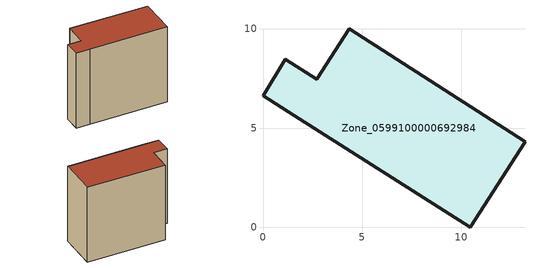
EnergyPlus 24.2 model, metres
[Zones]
Zone_0599100000692984
 floor ground (C_G): 4.35,10.01 13.21,4.31 10.46,0 1.55,5.66 0,6.62 1.13,8.47 2.72,7.46 z0
 wall outside (C_F): 2.72,7.46 1.13,8.47 0,6.62 1.55,5.66 10.46,0 13.21,4.31 4.35,10.01 2.72,7.46 z0:10.77
 roof outside (C_R): 13.21,4.31 4.35,10.01 2.72,7.46 1.13,8.47 0,6.62 1.55,5.66 10.46,0 z10.77
[BUILDING]
Pand.0599100000692984: North Axis=0; Terrain=City; Loads Convergence Tolerance Value=0.04; Temperature Convergence Tolerance Value=0.4; Solar Distribution=FullExterior; Maximum Number of Warmup Days=25; Minimum Number of Warmup Days=1
[Site:Location]
Rotterdam.The.Hague.AP_ZH_NLD Design_Conditions: Latitude=51.96; Longitude=4.45; Time Zone=1; Elevation=-4.5
[SITE:GROUNDTEMPERATURE:BUILDINGSURFACE]
18, 18, 18, 18, 18, 18, 18, 18, 18, 18, 18, 18
[MATERIAL] Thermal Absorptance=0.9; Solar Absorptance=0.7; Visible Absorptance=0.7
Name | Roughness | Thickness | Conductivity | Density | Specific Heat
G.TI.1946 | MediumSmooth | 0.15 | 1 | 540 | 1210
F.TI.1946 | Rough | 0.3 | 0.857143 | 1920 | 840
R.TI.1946 | MediumRough | 0.2 | 0.1 | 1500 | 1000
[CONSTRUCTION]
C_G: G.TI.1946
C_F: F.TI.1946
C_R: R.TI.1946
[ZONE]
Zone_0599100000692984: Type=1; Multiplier=1; Ceiling Height=Autocalculate; Volume=Autocalculate; Floor Area=autocalculate; Part of Total Floor Area=Yes
[ZONEINFILTRATION:DESIGNFLOWRATE]
Infil_Zone_0599100000692984: Zone or ZoneList or Space or SpaceList=Zone_0599100000692984; Schedule=AlwaysOn; Design Flow Rate Calculation Method=Flow/Area; Flow Rate per Floor Area=0.003; Constant Term Coefficient=1; Temperature Term Coefficient=0; Velocity Term Coefficient=0; Velocity Squared Term Coefficient=0
[HVACTEMPLATE:ZONE:IDEALLOADSAIRSYSTEM]
Zone_0599100000692984: Maximum Heating Supply Air Temperature=50; Minimum Cooling Supply Air Temperature=13; Maximum Heating Supply Air Humidity Ratio=0.0156; Minimum Cooling Supply Air Humidity Ratio=0.0077; Heating Limit=NoLimit; Cooling Limit=NoLimit; Dehumidification Control Type=ConstantSensibleHeatRatio; Cooling Sensible Heat Ratio=0.7; Dehumidification Setpoint=60; Humidification Control Type=None; Humidification Setpoint=30; Outdoor Air Method=None; Outdoor Air Flow Rate per Person=0.00944; Outdoor Air Flow Rate per Zone Floor Area=0; Outdoor Air Flow Rate per Zone=0; Demand Controlled Ventilation Type=None; Outdoor Air Economizer Type=NoEconomizer; Heat Recovery Type=None; Sensible Heat Recovery Effectiveness=0.7; Latent Heat Recovery Effectiveness=0.65
[ZONECONTROL:THERMOSTAT]
ThermostatControl_Zone_0599100000692984: Zone or ZoneList=Zone_0599100000692984; Control Type Schedule=DualSetpointControlType; Control 1=Thermostat_Zone_0599100000692984; Temperature Difference Between Cutout And Setpoint=0
[THERMOSTATSETPOINT:DUALSETPOINT]
Thermostat_Zone_0599100000692984: Heating Setpoint Temperature Schedule=HeatingSetpoint_Zone_0599100000692984; Cooling Setpoint Temperature Schedule=CoolingSetpoint_Zone_0599100000692984
[SCHEDULE:COMPACT]
HeatingSetpoint_Zone_0599100000692984: Through: 12/31, For: AllDays, Until: 24:00, 21
CoolingSetpoint_Zone_0599100000692984: Through: 12/31, For: AllDays, Until: 24:00, 24
DualSetpointControlType: Through: 12/31, For: AllDays, Until: 24:00, 4
AlwaysOn: Through: 12/31, For: AllDays, Until: 24:00, 1
